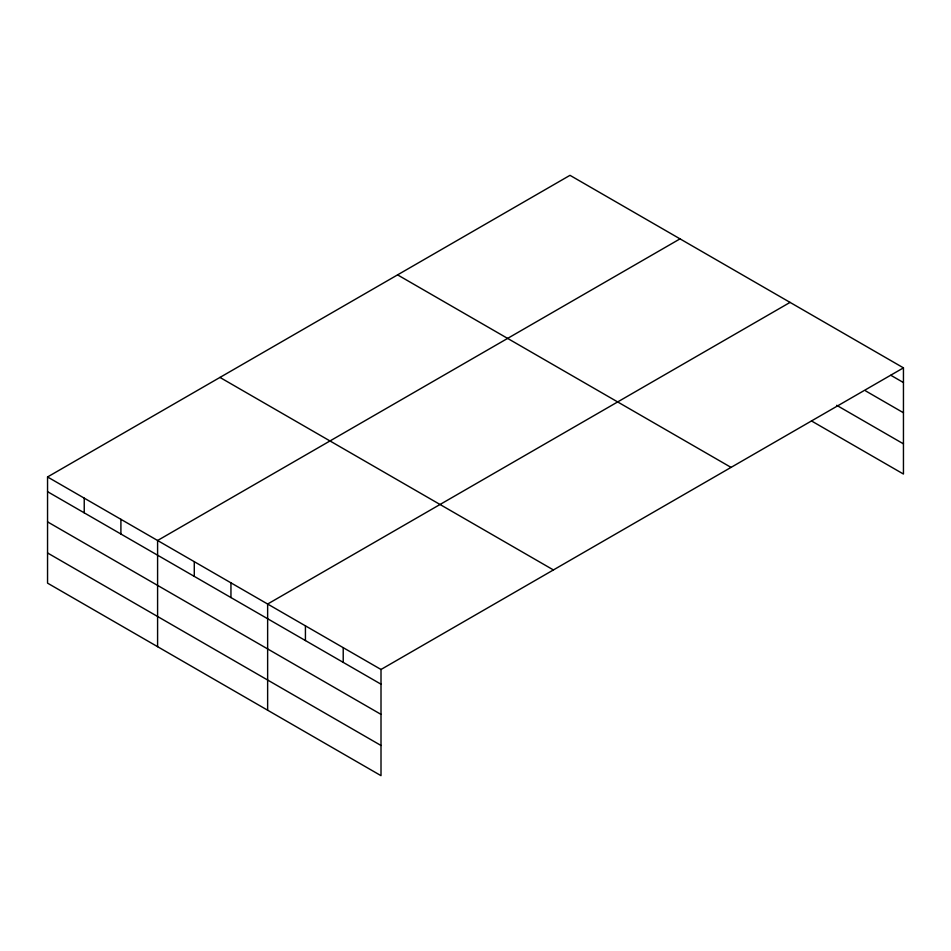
<?xml version="1.0" encoding="UTF-8"?>
<svg xmlns="http://www.w3.org/2000/svg" width="951" height="951" viewBox="0 0 951 951"><rect width="100%" height="100%" fill="white"/><g stroke="black" fill="none" stroke-linecap="round" stroke-linejoin="round"><path stroke-width="1.43" d="M47.55 476.962L381.006 669.48L381.006 775.671L47.55 583.141L47.55 476.962L569.994 175.329L903.45 367.859L903.45 474.038L811.488 420.948M680.024 238.867L157.593 540.489L157.593 646.68M790.067 302.394L267.635 604.028L267.635 710.207M381.006 669.48L903.45 367.859M890.849 375.288L903.45 382.564M865.66 390.932L903.45 412.758M836.678 405.304L903.45 443.855M397.577 274.875L731.046 467.393M219.954 377.428L553.423 569.946M47.55 491.667L381.006 684.197M47.55 521.861L381.006 714.379M47.55 552.959L381.006 745.477M343.216 647.667L343.216 662.372M305.426 625.841L305.426 640.558M230.95 582.844L230.95 597.561M194.277 561.672L194.277 576.377M120.908 519.317L120.908 534.022M84.235 498.134L84.235 512.851"/></g></svg>
